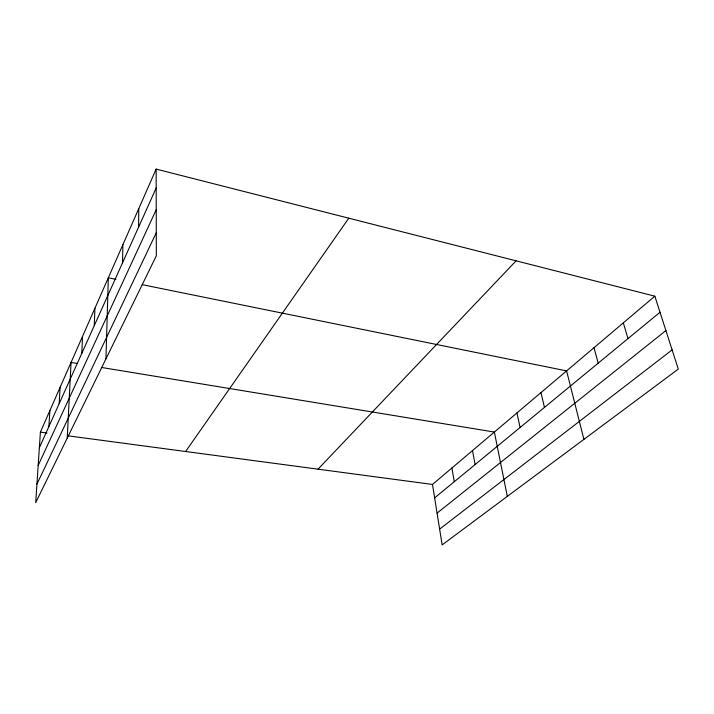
<?xml version="1.0" encoding="UTF-8"?>
<svg xmlns="http://www.w3.org/2000/svg" width="714" height="714" viewBox="0 0 714 714"><rect width="100%" height="100%" fill="white"/><g stroke="black" fill="none" stroke-linecap="round" stroke-linejoin="round"><path stroke-width="1.07" d="M138.587 227.123L138.766 208.595M122.522 262.832L122.888 244.679M105.958 358.865L108.323 277.773L115.954 279.326M94.266 325.646L94.917 308.243M81.78 353.412L82.529 336.383M67.232 438.11L71.061 362.453L77.567 363.524M59.173 403.669L60.092 387.381M48.909 426.481L49.891 410.541M156.152 169.102L40.395 432.131L35.7 502.647L156.33 255.799L156.152 169.102L654.845 296.185L678.3 369.102L442.144 544.898L432.488 484.449L654.845 296.185M39.359 447.723L156.188 187.996M38.172 465.466L156.232 209.693M36.932 484.137L156.277 232.737M185.622 451.507L348.78 218.189M318.007 469.178L516.106 260.833M434.639 497.881L660.013 312.241M437.075 513.125L665.903 330.564M439.628 529.11L672.124 349.887M40.395 432.131L46.972 433.014M67.803 435.79L432.488 484.449M101.433 367.451L494.365 432.059L507.315 496.391M142.113 284.645L566.595 370.905L583.909 439.36M623.331 322.871L627.999 338.614M593.986 347.718L598.207 363.149M540.971 392.602L544.443 407.435M516.936 412.951L520.095 427.49M472.489 450.579L475.096 464.555M451.908 468.009L454.265 481.709"/></g></svg>
